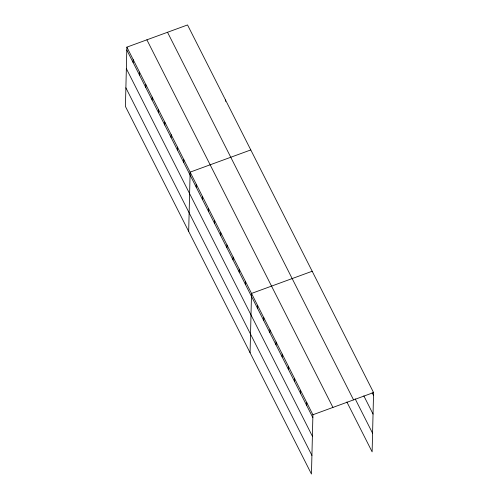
<?xml version="1.0" encoding="UTF-8"?>
<svg xmlns="http://www.w3.org/2000/svg" width="499" height="499" viewBox="0 0 499 499"><rect width="100%" height="100%" fill="white"/><g stroke="black" fill="none" stroke-linecap="round" stroke-linejoin="round"><path stroke-width="0.75" d="M126.877 47.143L125.43 106.443L311.463 474.05L312.917 414.75L126.877 47.143L187.537 24.95L373.57 392.557L372.123 451.857L346.88 401.988M133.133 62.518L133.202 59.643M139.458 75.018L139.527 72.137M145.783 87.518L145.851 84.637M152.108 100.018L152.183 97.137M158.433 112.512L158.507 109.637M164.757 125.012L164.832 122.136M171.082 137.512L171.157 134.63M177.413 150.012L177.482 147.13M183.738 162.512L183.807 159.63M188.684 231.43L190.131 172.13L250.785 149.937M196.201 187.137L196.269 184.262M202.338 199.269L202.407 196.394M208.476 211.401L208.551 208.52M214.62 223.533L214.689 220.652M220.758 235.665L220.826 232.784M225.448 101.378L225.486 99.943M226.895 247.791L226.964 244.915M233.033 259.923L233.108 257.047M239.177 272.055L239.246 269.179M245.315 284.187L245.383 281.311M250.074 352.737L251.521 293.437L312.181 271.25M257.59 308.451L257.665 305.569M263.734 320.583L263.803 317.701M269.872 332.708L269.94 329.833M276.009 344.84L276.078 341.965M282.147 356.972L282.222 354.097M288.285 369.104L288.36 366.229M294.429 381.236L294.497 378.354M300.566 393.368L300.635 390.486M306.704 405.5L306.773 402.618M312.917 414.75L373.57 392.557M372.135 392.738L373.501 395.439M363.833 395.857L373.046 414.058M355.182 398.869L372.578 433.238M167.521 32.273L353.554 399.88M146.893 39.82L332.933 407.427M126.808 50.019L312.842 417.626M126.353 68.637L312.386 436.245M125.885 87.824L311.919 455.431"/></g></svg>
